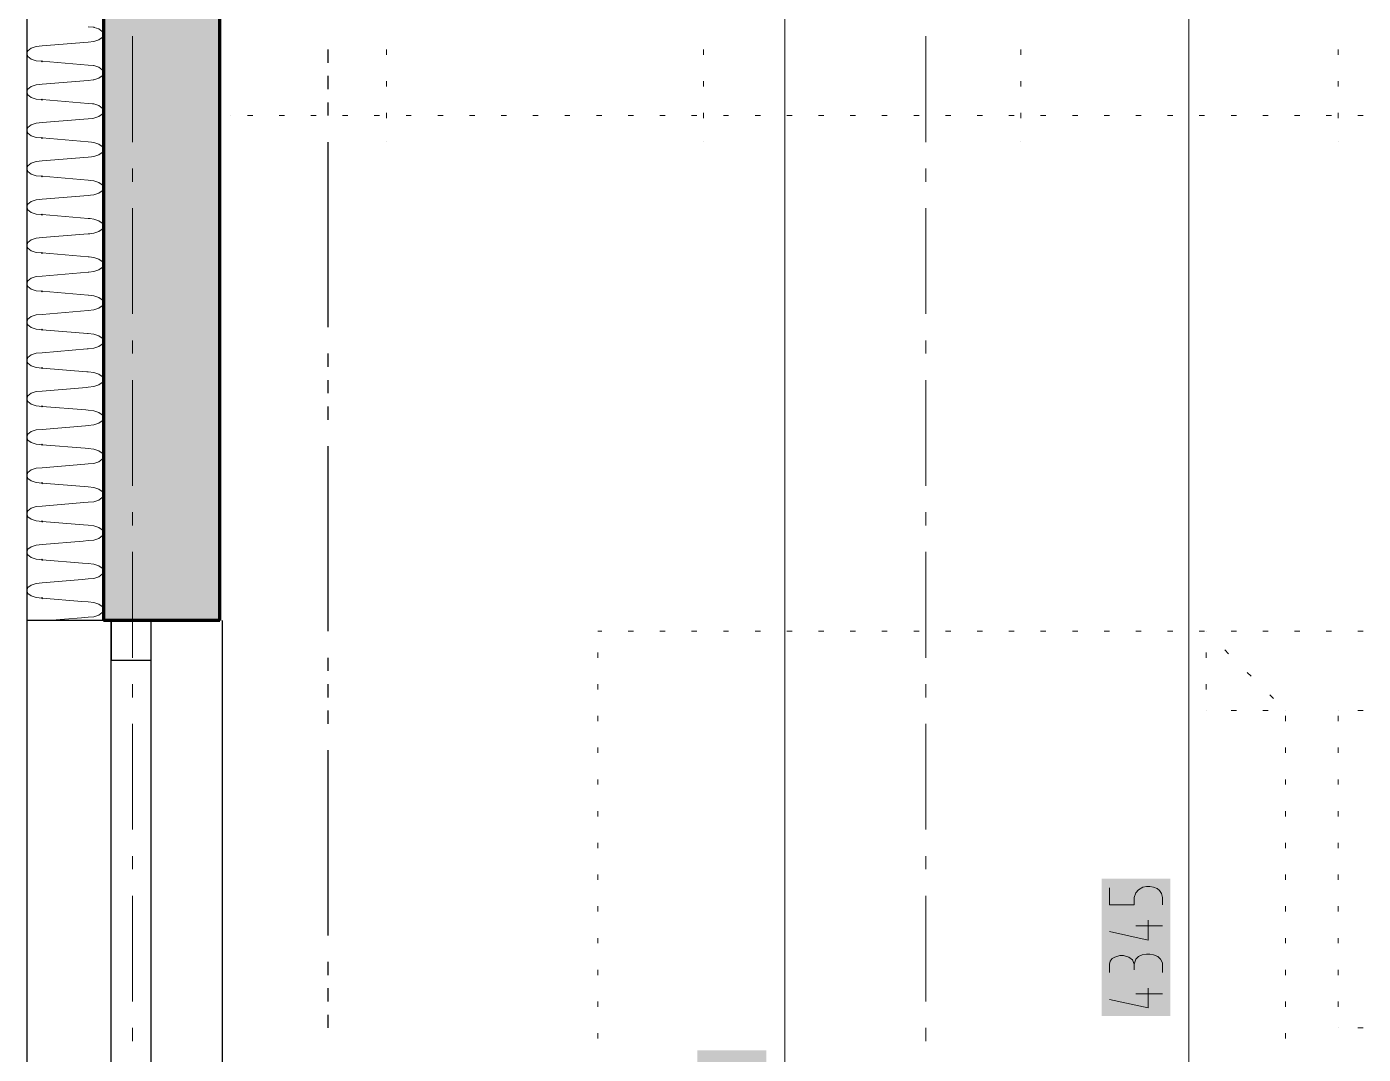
# Model space of a CAD drawing. Header units: millimetres. Extents: x 0 to 594, y 0 to 420.
# Drawn here: x 73.57 to 99.12, y 263.96 to 283.6 of the extents above; entities that cross this region are included whole.
import ezdxf

# ---------------------------------------------------------------- set-up
doc = ezdxf.new("R2010")
doc.units = ezdxf.units.MM
doc.header["$LTSCALE"] = 8
for name, color, linetype in [('PDF_Koty delkove', 7, 'Continuous'), ('PDF_Nabytek', 7, 'Continuous'), ('PDF_Okna', 7, 'Continuous'), ('PDF_Osy hlavni', 7, 'Continuous'), ('PDF_Pozarni useky', 7, 'Continuous'), ('PDF_Steny obvodove nosne', 7, 'Continuous'), ('PDF_Zatepleni', 7, 'Continuous')]:
    doc.layers.add(name, color=color, linetype=linetype)

msp = doc.modelspace()

# ---------------------------------------------------------------- linework, layer by layer
at = {"layer": 'PDF_Koty delkove', "lineweight": 18}
for points in [[(95.782, 167.487), (95.782, 167.863), (95.782, 183.802), (95.782, 207.248), (95.782, 208.714), (95.782, 220.189), (95.782, 221.301), (95.782, 242.582), (95.782, 244.047), (95.782, 287.974), (95.782, 290.552), (95.782, 291.917), (95.782, 360.208), (95.782, 364.049)], [(88.059, 158.419), (88.059, 167.564), (88.059, 174.159), (88.059, 219.835), (88.059, 221.301), (88.059, 236.01), (88.059, 237.476), (88.059, 287.974), (88.059, 291.816)], [(94.266, 267.145), (94.266, 266.821), (94.737, 266.821), (94.737, 266.957), (94.771, 267.051), (94.822, 267.105), (94.906, 267.158), (94.973, 267.172), (95.04, 267.172), (95.108, 267.158), (95.175, 267.132), (95.225, 267.091), (95.26, 267.038), (95.277, 266.957), (95.277, 266.821)], [(95.007, 266.524), (95.007, 266.146), (94.266, 266.309)], [(95.277, 266.416), (94.771, 266.416)], [(94.266, 265.525), (94.266, 265.687), (94.282, 265.741), (94.316, 265.795), (94.367, 265.822)], [(94.367, 265.822), (94.467, 265.849), (94.535, 265.849), (94.636, 265.822), (94.704, 265.768), (94.737, 265.687), (94.737, 265.579)], [(95.277, 265.525), (95.277, 265.714), (95.242, 265.781), (95.192, 265.835), (95.108, 265.862), (95.04, 265.876), (94.973, 265.876), (94.889, 265.862), (94.822, 265.835), (94.771, 265.781), (94.737, 265.687)], [(95.007, 265.228), (95.007, 264.85), (94.266, 265.012)], [(95.277, 265.12), (94.771, 265.12)]]:
    msp.add_lwpolyline(points, dxfattribs=at)
at = {"layer": 'PDF_Koty delkove', "color": 7, "lineweight": 18, "true_color": 0xffffff, "transparency": 33554559}
for points in [[(95.428, 264.698), (95.428, 267.323), (94.114, 264.698), (94.114, 267.323)], [(87.705, 261.412), (87.705, 264.038), (86.391, 261.412), (86.391, 264.038)]]:
    msp.add_solid(points, dxfattribs=at)
at = {"layer": 'PDF_Nabytek', "lineweight": 13}
for points in [[(80.443, 283.069), (80.443, 283.17)], [(86.509, 283.069), (86.509, 283.17)], [(92.575, 283.069), (92.575, 283.17)], [(98.641, 283.069), (98.641, 283.17)], [(80.443, 282.463), (80.443, 282.564)], [(86.509, 282.463), (86.509, 282.564)], [(92.575, 282.463), (92.575, 282.564)], [(98.641, 282.463), (98.641, 282.564)], [(77.461, 281.908), (77.461, 281.908)], [(77.888, 281.908), (77.786, 281.908)], [(78.494, 281.908), (78.393, 281.908)], [(79.101, 281.908), (79, 281.908)], [(79.707, 281.908), (79.606, 281.908)], [(80.314, 281.908), (80.213, 281.908)], [(80.443, 281.856), (80.443, 281.957)], [(80.92, 281.908), (80.819, 281.908)], [(81.527, 281.908), (81.426, 281.908)], [(82.134, 281.908), (82.033, 281.908)], [(82.74, 281.908), (82.639, 281.908)], [(83.347, 281.908), (83.246, 281.908)], [(83.953, 281.908), (83.852, 281.908)], [(84.56, 281.908), (84.459, 281.908)], [(85.167, 281.908), (85.065, 281.908)], [(85.773, 281.908), (85.672, 281.908)], [(86.38, 281.908), (86.279, 281.908)], [(86.509, 281.856), (86.509, 281.957)], [(86.986, 281.908), (86.885, 281.908)], [(87.593, 281.908), (87.492, 281.908)], [(88.199, 281.908), (88.098, 281.908)], [(88.806, 281.908), (88.705, 281.908)], [(89.413, 281.908), (89.311, 281.908)], [(90.019, 281.908), (89.918, 281.908)], [(90.626, 281.908), (90.525, 281.908)], [(91.232, 281.908), (91.131, 281.908)], [(91.839, 281.908), (91.738, 281.908)], [(92.445, 281.908), (92.344, 281.908)], [(92.575, 281.856), (92.575, 281.957)], [(93.052, 281.908), (92.951, 281.908)], [(93.659, 281.908), (93.558, 281.908)], [(94.265, 281.908), (94.164, 281.908)], [(94.872, 281.908), (94.771, 281.908)], [(95.478, 281.908), (95.377, 281.908)], [(96.085, 281.908), (95.984, 281.908)], [(96.692, 281.908), (96.59, 281.908)], [(97.298, 281.908), (97.197, 281.908)], [(97.905, 281.908), (97.804, 281.908)], [(98.511, 281.908), (98.41, 281.908)], [(98.641, 281.856), (98.641, 281.957)], [(99.118, 281.908), (99.017, 281.908)], [(80.443, 281.403), (80.443, 281.403)], [(86.509, 281.403), (86.509, 281.403)], [(92.575, 281.403), (92.575, 281.403)], [(98.641, 281.403), (98.641, 281.403)], [(84.487, 272.051), (84.487, 272.051)], [(84.56, 272.051), (84.487, 272.051)], [(84.487, 272.051), (84.487, 272.051)], [(85.167, 272.051), (85.065, 272.051)], [(85.773, 272.051), (85.672, 272.051)], [(86.38, 272.051), (86.279, 272.051)], [(86.986, 272.051), (86.885, 272.051)], [(87.593, 272.051), (87.492, 272.051)], [(88.199, 272.051), (88.098, 272.051)], [(88.806, 272.051), (88.705, 272.051)], [(89.413, 272.051), (89.311, 272.051)], [(90.019, 272.051), (89.918, 272.051)], [(90.626, 272.051), (90.525, 272.051)], [(91.232, 272.051), (91.131, 272.051)], [(91.839, 272.051), (91.738, 272.051)], [(92.445, 272.051), (92.344, 272.051)], [(93.052, 272.051), (92.951, 272.051)], [(93.659, 272.051), (93.558, 272.051)], [(94.265, 272.051), (94.164, 272.051)], [(94.872, 272.051), (94.771, 272.051)], [(95.478, 272.051), (95.377, 272.051)], [(96.085, 272.051), (95.984, 272.051)], [(96.115, 272.049), (96.113, 272.051)], [(96.113, 272.051), (96.113, 272.051)], [(96.113, 272.051), (96.113, 272.051)], [(96.692, 272.051), (96.59, 272.051)], [(97.298, 272.051), (97.197, 272.051)], [(97.905, 272.051), (97.804, 272.051)], [(98.511, 272.051), (98.41, 272.051)], [(99.118, 272.051), (99.017, 272.051)], [(84.487, 271.543), (84.487, 271.644)], [(96.113, 271.543), (96.113, 271.644)], [(96.544, 271.62), (96.472, 271.692)], [(96.973, 271.191), (96.901, 271.263)], [(84.487, 270.937), (84.487, 271.038)], [(96.113, 270.937), (96.113, 271.038)], [(97.401, 270.763), (97.33, 270.834)], [(84.487, 270.33), (84.487, 270.431)], [(96.113, 270.534), (96.113, 270.534)], [(96.113, 270.534), (96.113, 270.534)], [(96.692, 270.534), (96.59, 270.534)], [(97.298, 270.534), (97.197, 270.534)], [(97.63, 270.534), (97.63, 270.534)], [(97.63, 270.534), (97.63, 270.534)], [(97.63, 270.534), (97.63, 270.534)], [(97.63, 270.33), (97.63, 270.431)], [(98.641, 270.534), (98.641, 270.534)], [(98.641, 270.534), (98.641, 270.534)], [(98.641, 270.33), (98.641, 270.431)], [(99.118, 270.534), (99.017, 270.534)], [(84.487, 269.724), (84.487, 269.825)], [(97.63, 269.724), (97.63, 269.825)], [(98.641, 269.724), (98.641, 269.825)], [(84.487, 269.117), (84.487, 269.218)], [(97.63, 269.117), (97.63, 269.218)], [(98.641, 269.117), (98.641, 269.218)], [(84.487, 268.51), (84.487, 268.612)], [(97.63, 268.51), (97.63, 268.612)], [(98.641, 268.51), (98.641, 268.612)], [(84.487, 267.904), (84.487, 268.005)], [(97.63, 267.904), (97.63, 268.005)], [(98.641, 267.904), (98.641, 268.005)], [(84.487, 267.297), (84.487, 267.398)], [(97.63, 267.297), (97.63, 267.398)], [(98.641, 267.297), (98.641, 267.398)], [(84.487, 266.691), (84.487, 266.792)], [(97.63, 266.691), (97.63, 266.792)], [(98.641, 266.691), (98.641, 266.792)], [(84.487, 266.084), (84.487, 266.185)], [(97.63, 266.084), (97.63, 266.185)], [(98.641, 266.084), (98.641, 266.185)], [(84.487, 265.478), (84.487, 265.579)], [(97.63, 265.478), (97.63, 265.579)], [(98.641, 265.478), (98.641, 265.579)], [(84.487, 264.871), (84.487, 264.972)], [(97.63, 264.871), (97.63, 264.972)], [(98.641, 264.871), (98.641, 264.972)], [(98.641, 264.468), (98.641, 264.468)], [(98.641, 264.468), (98.641, 264.468)], [(99.118, 264.468), (99.017, 264.468)], [(84.487, 264.264), (84.487, 264.366)], [(97.63, 264.264), (97.63, 264.366)]]:
    msp.add_lwpolyline(points, dxfattribs=at)
at = {"layer": 'PDF_Okna', "lineweight": 25}
for points in [[(73.569, 272.252), (73.569, 254.054)], [(75.186, 254.054), (75.186, 272.252)], [(75.945, 254.054), (75.945, 272.252)], [(77.309, 254.054), (77.309, 272.252)]]:
    msp.add_lwpolyline(points, dxfattribs=at)
msp.add_lwpolyline([(75.186, 272.252), (75.186, 271.494), (75.945, 271.494), (75.945, 272.252)], close=True, dxfattribs=at)
at = {"layer": 'PDF_Osy hlavni', "lineweight": 18}
for points in [[(75.591, 281.4), (75.591, 283.422)], [(90.755, 283.422), (90.755, 281.4), (90.755, 283.422)], [(75.591, 280.642), (75.591, 280.895)], [(90.755, 280.895), (90.755, 280.642), (90.755, 280.895)], [(75.591, 278.115), (75.591, 280.137)], [(90.755, 278.115), (90.755, 280.137)], [(90.755, 278.115), (90.755, 280.137)], [(75.591, 277.356), (75.591, 277.609)], [(90.755, 277.609), (90.755, 277.356), (90.755, 277.609)], [(75.591, 274.829), (75.591, 276.851)], [(90.755, 274.829), (90.755, 276.851)], [(90.755, 274.829), (90.755, 276.851)], [(75.591, 274.071), (75.591, 274.324)], [(90.755, 274.324), (90.755, 274.071), (90.755, 274.324)], [(75.591, 271.543), (75.591, 273.565)], [(90.755, 271.543), (90.755, 273.565)], [(90.755, 271.543), (90.755, 273.565)], [(75.591, 270.785), (75.591, 271.038)], [(90.755, 271.038), (90.755, 270.785), (90.755, 271.038)], [(75.591, 268.258), (75.591, 270.28)], [(90.755, 268.258), (90.755, 270.28)], [(90.755, 268.258), (90.755, 270.28)], [(75.591, 267.499), (75.591, 267.752)], [(90.755, 267.752), (90.755, 267.499), (90.755, 267.752)], [(75.591, 264.972), (75.591, 266.994)], [(90.755, 264.972), (90.755, 266.994)], [(90.755, 264.972), (90.755, 266.994)], [(75.591, 264.214), (75.591, 264.467)], [(90.755, 264.467), (90.755, 264.214), (90.755, 264.467)]]:
    msp.add_lwpolyline(points, dxfattribs=at)
at = {"layer": 'PDF_Pozarni useky', "lineweight": 30}
for points in [[(79.331, 282.917), (79.331, 283.169)], [(79.331, 282.411), (79.331, 282.664)], [(79.331, 281.906), (79.331, 282.159)], [(79.331, 277.862), (79.331, 281.4)], [(79.331, 277.104), (79.331, 277.356)], [(79.331, 276.598), (79.331, 276.851)], [(79.331, 276.093), (79.331, 276.345)], [(79.331, 272.049), (79.331, 275.587)], [(79.331, 271.291), (79.331, 271.543)], [(79.331, 270.785), (79.331, 271.038)], [(79.331, 270.28), (79.331, 270.532)], [(79.331, 266.236), (79.331, 269.774)], [(79.331, 265.478), (79.331, 265.73)], [(79.331, 264.972), (79.331, 265.225)], [(79.331, 264.467), (79.331, 264.719)]]:
    msp.add_lwpolyline(points, dxfattribs=at)
at = {"layer": 'PDF_Steny obvodove nosne', "lineweight": 70}
for points in [[(77.259, 290.35), (75.035, 290.35), (75.035, 272.252)], [(77.259, 272.252), (77.259, 288.126)], [(77.259, 272.252), (75.945, 272.252), (75.186, 272.252), (75.035, 272.252)]]:
    msp.add_lwpolyline(points, dxfattribs=at)
at = {"layer": 'PDF_Steny obvodove nosne', "color": 9, "lineweight": 9, "true_color": 0xc0c0c0, "transparency": 33554559}
msp.add_solid([(77.259, 272.252), (77.259, 290.35), (75.035, 272.252), (75.035, 290.35)], dxfattribs=at)
at = {"layer": 'PDF_Zatepleni', "lineweight": 30}
for points in [[(75.035, 291.816), (73.569, 291.816), (73.569, 272.252)], [(75.035, 272.252), (75.035, 290.35)], [(75.035, 272.252), (73.569, 272.252)]]:
    msp.add_lwpolyline(points, dxfattribs=at)
at = {"layer": 'PDF_Zatepleni', "lineweight": 9}
for points in [[(74.742, 283.605), (74.742, 283.605)], [(75.035, 283.473), (75.014, 283.514), (74.95, 283.562), (74.858, 283.592), (74.854, 283.594), (74.742, 283.605)], [(74.742, 283.31), (74.852, 283.321), (74.854, 283.321), (74.95, 283.353), (75.014, 283.401), (75.035, 283.442)], [(73.862, 283.238), (73.75, 283.226), (73.655, 283.195), (73.591, 283.147), (73.569, 283.091), (73.591, 283.035), (73.655, 282.987), (73.75, 282.956), (73.862, 282.944)], [(73.862, 283.238), (74.742, 283.31)], [(74.742, 282.872), (73.862, 282.944)], [(74.742, 282.872), (74.742, 282.872)], [(75.035, 282.74), (75.014, 282.781), (74.95, 282.829), (74.854, 282.861), (74.842, 282.862), (74.742, 282.872)], [(73.862, 282.505), (74.742, 282.577)], [(74.742, 282.577), (74.836, 282.587), (74.854, 282.588), (74.95, 282.62), (75.014, 282.668), (75.035, 282.709)], [(73.862, 282.505), (73.75, 282.493), (73.655, 282.462), (73.591, 282.414), (73.569, 282.358), (73.591, 282.302), (73.655, 282.254), (73.75, 282.223), (73.862, 282.211)], [(74.742, 282.139), (73.862, 282.211)], [(74.742, 282.139), (74.742, 282.139)], [(74.95, 282.096), (74.854, 282.128), (74.826, 282.13), (74.742, 282.139)], [(75.035, 282.007), (75.014, 282.048), (74.95, 282.096)], [(73.862, 281.772), (74.742, 281.844)], [(74.742, 281.844), (74.82, 281.852), (74.854, 281.855), (74.95, 281.887), (75.014, 281.935), (75.035, 281.976)], [(73.862, 281.772), (73.75, 281.761), (73.655, 281.729), (73.591, 281.681), (73.569, 281.625), (73.591, 281.569), (73.655, 281.521), (73.75, 281.49), (73.862, 281.478)], [(74.742, 281.406), (73.862, 281.478)], [(74.742, 281.406), (74.742, 281.406)], [(75.035, 281.274), (75.014, 281.315), (74.95, 281.363), (74.854, 281.395), (74.81, 281.399), (74.742, 281.406)], [(73.862, 281.039), (74.742, 281.111)], [(74.742, 281.111), (74.804, 281.118), (74.854, 281.123), (74.95, 281.154), (75.014, 281.202), (75.035, 281.243)], [(73.591, 280.948), (73.569, 280.892), (73.591, 280.836), (73.655, 280.788), (73.75, 280.757), (73.862, 280.746)], [(73.862, 281.039), (73.75, 281.028), (73.655, 280.996), (73.591, 280.948)], [(74.742, 280.673), (73.862, 280.746)], [(74.742, 280.673), (74.742, 280.673)], [(75.035, 280.541), (75.014, 280.582), (74.95, 280.63), (74.854, 280.662), (74.795, 280.668), (74.742, 280.673)], [(73.862, 280.306), (73.75, 280.295), (73.655, 280.263), (73.591, 280.215), (73.569, 280.159), (73.591, 280.103), (73.655, 280.056), (73.75, 280.024), (73.862, 280.013)], [(73.862, 280.306), (74.742, 280.378)], [(74.742, 280.378), (74.789, 280.383), (74.854, 280.39), (74.95, 280.421), (75.014, 280.469), (75.035, 280.51)], [(74.742, 279.94), (73.862, 280.013)], [(74.742, 279.94), (74.742, 279.94)], [(75.035, 279.808), (75.014, 279.849), (74.95, 279.897), (74.854, 279.929), (74.779, 279.936), (74.742, 279.94)], [(74.742, 279.645), (74.773, 279.648), (74.854, 279.657), (74.95, 279.689), (75.014, 279.736), (75.035, 279.777)], [(73.862, 279.573), (73.75, 279.562), (73.655, 279.53), (73.591, 279.482), (73.569, 279.426)], [(73.862, 279.573), (74.742, 279.645)], [(73.569, 279.426), (73.591, 279.37), (73.655, 279.323), (73.75, 279.291), (73.862, 279.28)], [(74.742, 279.207), (73.862, 279.28)], [(74.742, 279.207), (74.742, 279.207)], [(75.035, 279.075), (75.014, 279.116), (74.95, 279.164), (74.854, 279.196), (74.763, 279.205), (74.742, 279.207)], [(74.854, 278.924), (74.95, 278.956), (75.014, 279.003), (75.035, 279.044)], [(73.862, 278.84), (73.75, 278.829), (73.655, 278.797), (73.591, 278.749), (73.569, 278.693)], [(73.862, 278.84), (74.742, 278.912)], [(74.742, 278.912), (74.757, 278.914), (74.854, 278.924)], [(73.569, 278.693), (73.591, 278.637), (73.655, 278.59), (73.75, 278.558), (73.862, 278.547)], [(74.742, 278.474), (73.862, 278.547)], [(74.742, 278.474), (74.742, 278.474)], [(75.035, 278.342), (75.014, 278.383), (74.95, 278.431), (74.854, 278.463), (74.747, 278.474), (74.742, 278.474)], [(74.742, 278.179), (74.854, 278.191), (74.95, 278.223), (75.014, 278.27), (75.035, 278.311)], [(73.862, 278.107), (73.75, 278.096), (73.655, 278.064), (73.591, 278.016), (73.569, 277.96)], [(73.862, 278.107), (74.741, 278.179), (74.742, 278.179)], [(73.569, 277.96), (73.591, 277.904), (73.655, 277.857), (73.75, 277.825), (73.862, 277.814)], [(74.742, 277.741), (74.732, 277.742), (73.862, 277.814)], [(74.742, 277.741), (74.742, 277.741)], [(75.035, 277.609), (75.014, 277.65), (74.95, 277.698), (74.854, 277.73), (74.742, 277.741)], [(74.742, 277.447), (74.854, 277.458), (74.95, 277.49), (75.014, 277.537), (75.035, 277.578)], [(73.862, 277.374), (73.75, 277.363), (73.655, 277.331), (73.591, 277.283), (73.569, 277.227)], [(73.569, 277.227), (73.591, 277.171), (73.655, 277.124), (73.75, 277.092), (73.862, 277.081)], [(73.862, 277.374), (74.725, 277.445), (74.742, 277.447)], [(74.742, 277.008), (74.716, 277.01), (73.862, 277.081)], [(74.742, 277.008), (74.742, 277.008)], [(75.035, 276.876), (75.014, 276.917), (74.95, 276.965), (74.854, 276.997), (74.742, 277.008)], [(73.862, 276.641), (74.71, 276.711), (74.742, 276.714)], [(74.742, 276.714), (74.854, 276.725), (74.95, 276.757), (75.014, 276.805), (75.035, 276.846)], [(73.862, 276.641), (73.75, 276.63), (73.655, 276.598), (73.591, 276.551), (73.569, 276.494)], [(73.569, 276.494), (73.591, 276.438), (73.655, 276.391), (73.75, 276.359), (73.862, 276.348)], [(74.742, 276.275), (74.7, 276.279), (73.862, 276.348)], [(74.742, 276.275), (74.742, 276.275)], [(75.035, 276.143), (75.014, 276.184), (74.95, 276.232), (74.854, 276.264), (74.742, 276.275)], [(73.862, 275.908), (74.694, 275.977), (74.742, 275.981)], [(74.742, 275.981), (74.854, 275.992), (74.95, 276.024), (75.014, 276.072), (75.035, 276.113)], [(73.862, 275.908), (73.75, 275.897), (73.655, 275.865), (73.591, 275.818), (73.569, 275.761)], [(73.569, 275.761), (73.591, 275.705), (73.655, 275.658), (73.75, 275.626), (73.862, 275.615)], [(74.742, 275.542), (74.684, 275.547), (73.862, 275.615)], [(74.742, 275.542), (74.742, 275.542)], [(75.035, 275.41), (75.014, 275.451), (74.95, 275.499), (74.854, 275.531), (74.742, 275.542)], [(73.862, 275.175), (73.75, 275.164), (73.655, 275.132), (73.591, 275.085), (73.569, 275.029)], [(73.862, 275.175), (74.678, 275.242), (74.742, 275.248)], [(74.742, 275.248), (74.854, 275.259), (74.95, 275.291), (75.014, 275.339), (75.035, 275.38)], [(73.569, 275.029), (73.591, 274.972), (73.655, 274.925), (73.75, 274.893), (73.862, 274.882)], [(74.742, 274.809), (74.669, 274.815), (73.862, 274.882)], [(74.742, 274.809), (74.742, 274.809)], [(75.035, 274.677), (75.014, 274.718), (74.95, 274.766), (74.854, 274.798), (74.742, 274.809)], [(73.862, 274.442), (73.75, 274.431), (73.655, 274.399), (73.591, 274.352), (73.569, 274.296)], [(73.862, 274.442), (74.662, 274.508), (74.742, 274.515)], [(74.742, 274.515), (74.854, 274.526), (74.95, 274.558), (75.014, 274.606), (75.035, 274.647)], [(73.569, 274.296), (73.591, 274.239), (73.655, 274.192), (73.75, 274.16), (73.862, 274.149)], [(74.742, 274.076), (74.653, 274.084), (73.862, 274.149)], [(74.742, 274.076), (74.742, 274.076)], [(75.014, 273.985), (74.95, 274.033), (74.854, 274.065), (74.742, 274.076)], [(74.742, 273.782), (74.854, 273.793), (74.95, 273.825), (75.014, 273.873), (75.035, 273.914)], [(75.035, 273.944), (75.014, 273.985)], [(74.742, 273.782), (74.646, 273.774), (73.862, 273.709), (73.75, 273.698), (73.655, 273.666), (73.591, 273.619), (73.569, 273.563)], [(73.569, 273.563), (73.591, 273.507), (73.655, 273.459), (73.75, 273.427), (73.862, 273.416)], [(74.742, 273.343), (74.637, 273.352), (73.862, 273.416)], [(74.742, 273.343), (74.742, 273.343)], [(74.742, 273.343), (74.742, 273.343)], [(75.035, 273.212), (75.014, 273.253), (74.95, 273.3), (74.854, 273.332), (74.742, 273.343)], [(74.742, 273.049), (74.854, 273.06), (74.95, 273.092), (75.014, 273.14), (75.035, 273.181)], [(74.742, 273.049), (74.63, 273.04), (73.862, 272.976), (73.75, 272.965), (73.655, 272.933), (73.591, 272.886), (73.569, 272.83), (73.591, 272.774), (73.655, 272.726), (73.75, 272.694), (73.862, 272.683)], [(74.742, 272.611), (74.621, 272.62), (73.862, 272.683)], [(74.742, 272.611), (74.742, 272.611)], [(75.035, 272.479), (75.014, 272.52), (74.95, 272.567), (74.854, 272.599), (74.742, 272.611)], [(74.742, 272.316), (74.854, 272.327), (74.95, 272.359), (75.014, 272.407), (75.035, 272.448)], [(73.966, 272.252), (74.615, 272.305), (74.742, 272.316)]]:
    msp.add_lwpolyline(points, dxfattribs=at)
at = {"layer": 'PDF_Zatepleni', "lineweight": 9, "transparency": 33554559}
for points in [[(73.862, 282.922), (73.839, 282.944), (73.885, 282.944), (73.862, 282.967)], [(73.862, 282.189), (73.839, 282.211), (73.885, 282.211), (73.862, 282.234)], [(73.862, 281.456), (73.839, 281.478), (73.885, 281.478), (73.862, 281.501)], [(73.862, 280.723), (73.839, 280.746), (73.885, 280.746), (73.862, 280.768)], [(73.862, 279.99), (73.839, 280.013), (73.885, 280.013), (73.862, 280.035)], [(73.862, 279.257), (73.839, 279.28), (73.885, 279.28), (73.862, 279.302)], [(73.862, 278.524), (73.839, 278.547), (73.885, 278.547), (73.862, 278.569)], [(73.862, 277.791), (73.839, 277.814), (73.885, 277.814), (73.862, 277.836)], [(73.862, 277.058), (73.839, 277.081), (73.885, 277.081), (73.862, 277.104)], [(73.862, 276.325), (73.839, 276.348), (73.885, 276.348), (73.862, 276.371)], [(73.862, 275.592), (73.839, 275.615), (73.885, 275.615), (73.862, 275.638)], [(73.862, 274.859), (73.839, 274.882), (73.885, 274.882), (73.862, 274.905)], [(73.862, 274.126), (73.839, 274.149), (73.885, 274.149), (73.862, 274.172)], [(73.862, 273.393), (73.839, 273.416), (73.885, 273.416), (73.862, 273.439)], [(73.862, 272.66), (73.839, 272.683), (73.885, 272.683), (73.862, 272.706)]]:
    msp.add_solid(points, dxfattribs=at)

doc.saveas('drawing.dxf')
